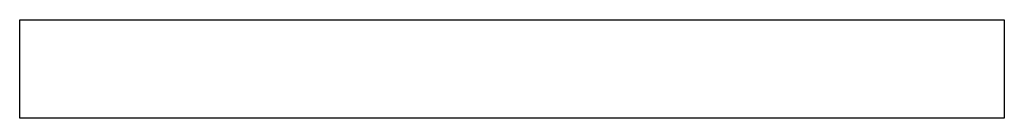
# Model space of a CAD drawing. Header units: metres. Extents: x 33680 to 35680, y 33766 to 33966.
import ezdxf

# ---------------------------------------------------------------- set-up
doc = ezdxf.new("R2010")
doc.units = ezdxf.units.M
doc.header["$MEASUREMENT"] = 0
doc.layers.add('PAVEMENT', color=3, linetype='CONTINUOUS')

msp = doc.modelspace()

# ---------------------------------------------------------------- linework, layer by layer
at = {"layer": 'PAVEMENT'}
msp.add_lwpolyline([(33680, 33766), (33680, 33966), (35680, 33966), (35680, 33766)], close=True, dxfattribs=at)

doc.saveas('drawing.dxf')
